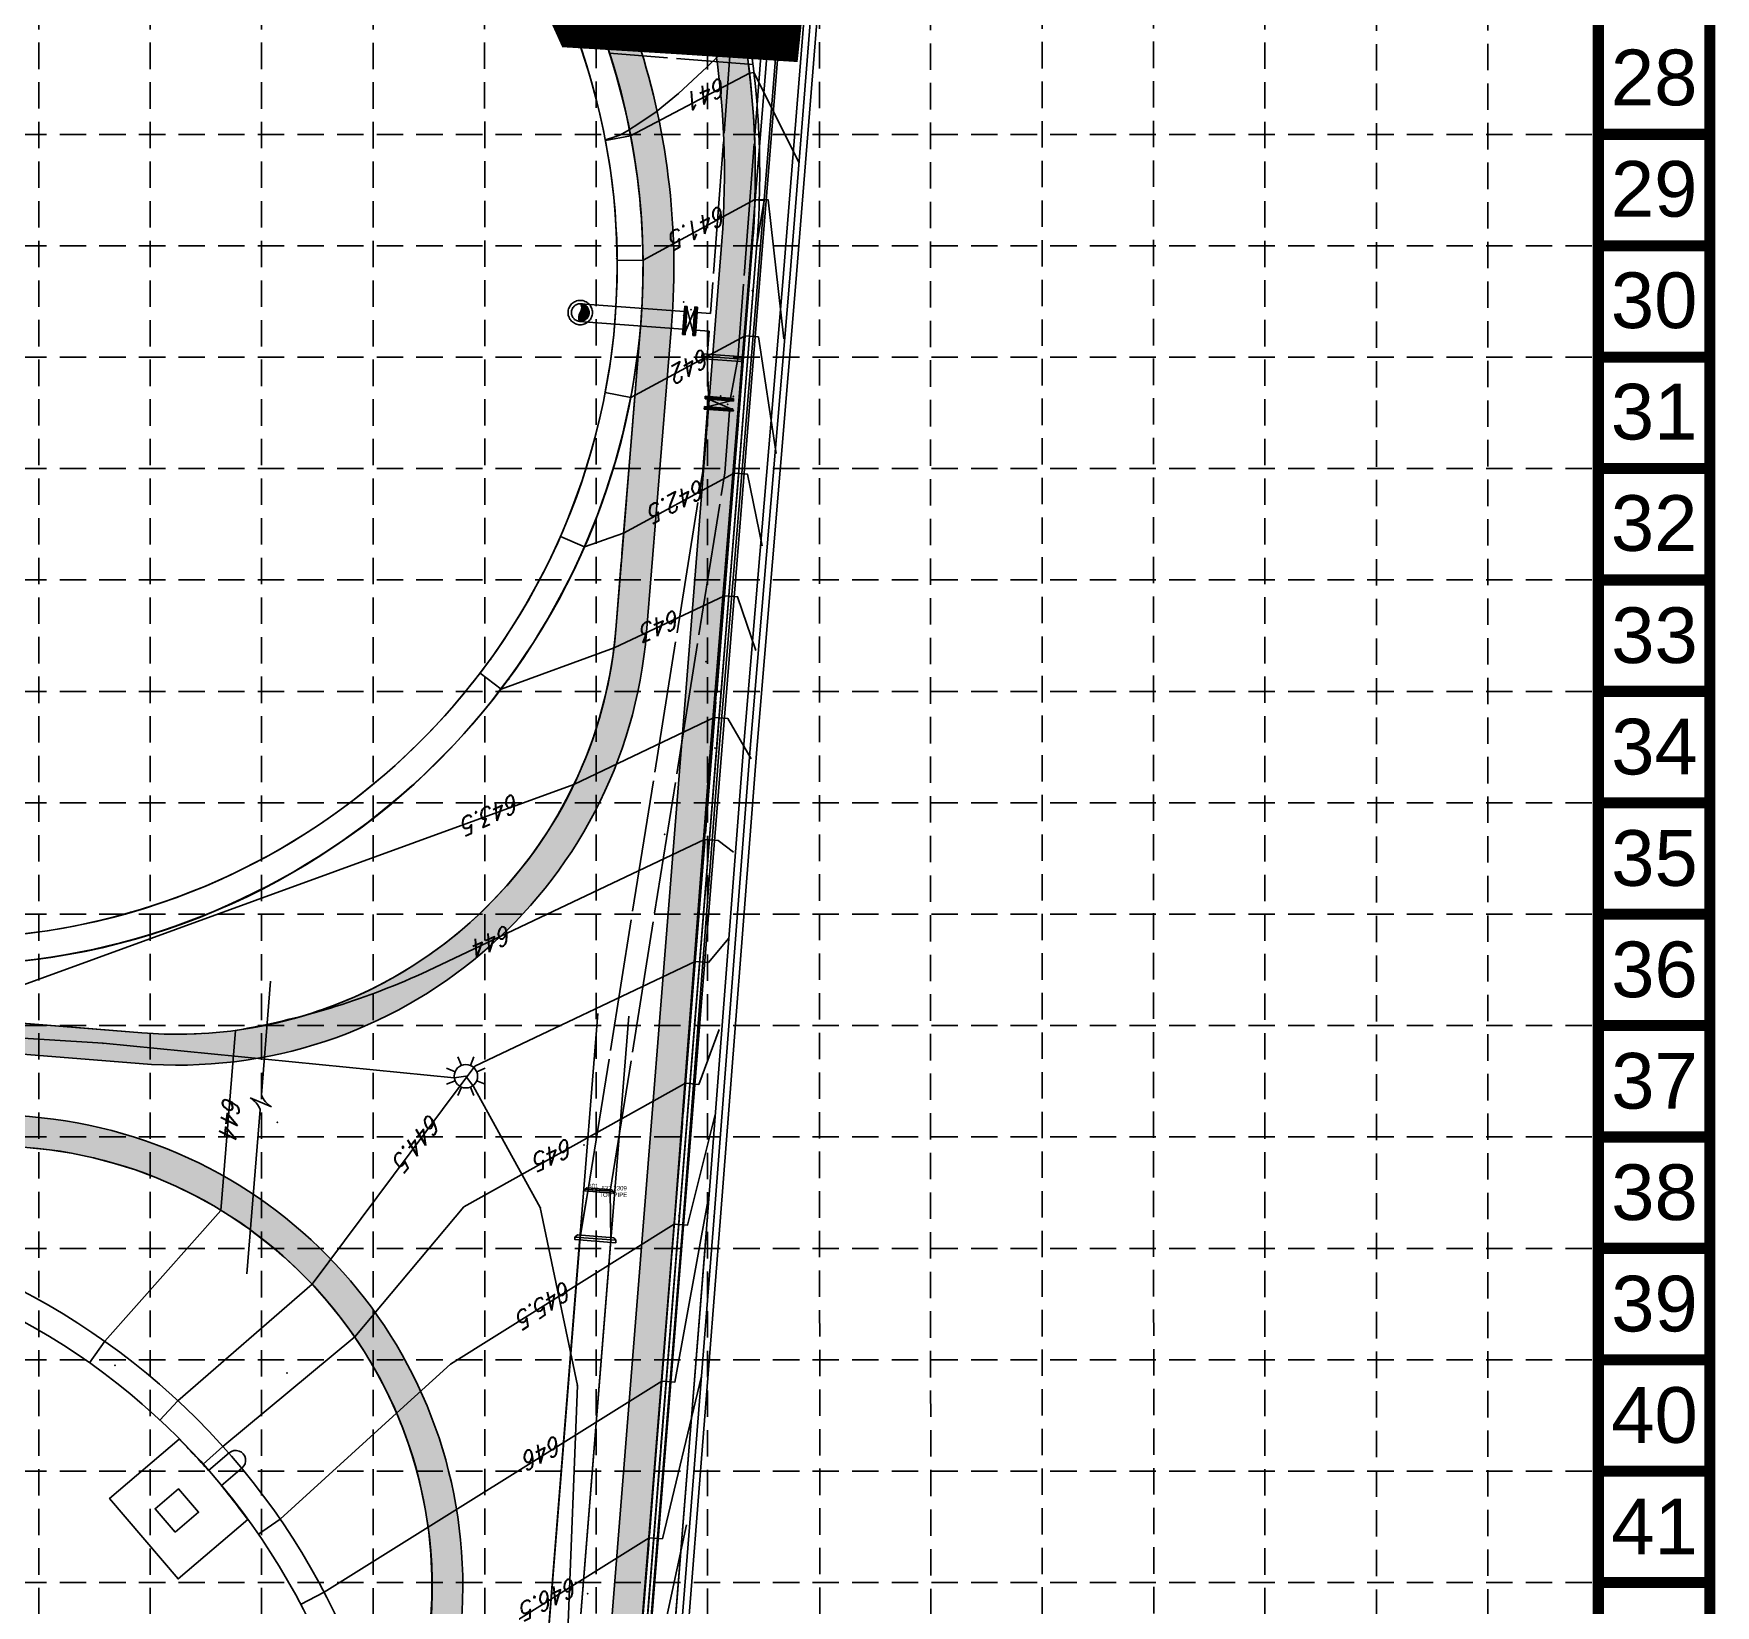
# Model space of a CAD drawing. Header units: feet. Extents: x 4829 to 5337, y 4560 to 5371.
# Drawn here: x 5145.7 to 5336.7, y 4836.4 to 5014.9 of the extents above; entities that cross this region are included whole.
import ezdxf
from ezdxf.enums import TextEntityAlignment as Align

# ---------------------------------------------------------------- set-up
doc = ezdxf.new("R2010")
doc.units = ezdxf.units.FT
doc.header["$LTSCALE"] = 20
doc.header["$MEASUREMENT"] = 0
doc.header["$PDSIZE"] = 0.5
for name, pattern in [('DASHED', [0.8, 0.75, -0.05]), ('HIDDEN', [0.375, 0.25, -0.125]), ('Prop.Base$0$DASHED', [0.8, 0.75, -0.05])]:
    doc.linetypes.add(name, pattern=pattern)
doc.layers.get('0').update_dxf_attribs({"linetype": 'CONTINUOUS'})
for name, color, linetype in [('BASE', 7, 'CONTINUOUS'), ('CONST-ENTRANCE', 3, 'CONTINUOUS'), ('DIMENSON', 33, 'CONTINUOUS'), ('DPIPE1', 2, 'CONTINUOUS'), ('EC', 43, 'CONTINUOUS'), ('EPVMT', 8, 'DASHED'), ('GRID', 254, 'HIDDEN'), ('PC', 80, 'CONTINUOUS'), ('Prop.Base$0$BLDG', 5, 'CONTINUOUS'), ('Prop.Base$0$DEgsr3', 3, 'CONTINUOUS'), ('Prop.Base$0$EELEC', 9, 'CONTINUOUS'), ('Prop.Base$0$EGAS', 9, 'Prop.Base$0$DASHED'), ('Prop.Base$0$EHATCHROAD', 52, 'CONTINUOUS'), ('Prop.Base$0$ELgsr3', 3, 'CONTINUOUS'), ('Prop.Base$0$EPVMT', 8, 'Prop.Base$0$DASHED'), ('Prop.Base$0$EWAT', 150, 'Prop.Base$0$DASHED'), ('Prop.Base$0$FENCE', 242, 'Prop.Base$0$DASHED'), ('Prop.Base$0$GSR-PPIPE', 2, 'CONTINUOUS'), ('Prop.Base$0$LIGHT', 1, 'CONTINUOUS'), ('Prop.Base$0$PIPE0', 242, 'CONTINUOUS'), ('Prop.Base$0$PLINE', 7, 'CONTINUOUS'), ('Prop.Base$0$PNgsr3', 3, 'CONTINUOUS'), ('Prop.Base$0$PPVMT-GSR', 2, 'CONTINUOUS'), ('Prop.Base$0$PTGSR', 6, 'CONTINUOUS'), ('Prop.Base$0$PTgsr2', 5, 'CONTINUOUS'), ('Prop.Base$0$PTgsr3', 3, 'CONTINUOUS'), ('Prop.Base$0$RAYS', 7, 'CONTINUOUS'), ('Prop.Base$0$STRUCT3', 132, 'CONTINUOUS'), ('Prop.Base$0$STRUCT30', 30, 'CONTINUOUS'), ('Prop.Base$0$SUCTION-PIPE', 2, 'CONTINUOUS'), ('Prop.Base$0$WALK', 7, 'CONTINUOUS'), ('Prop.Base$0$WALL', 52, 'CONTINUOUS')]:
    doc.layers.add(name, color=color, linetype=linetype)
doc.styles.add('Prop.Base$0$STANDARD', font='txt')
doc.styles.add('Prop.Base$0$UTIL', font='romans.shx', dxfattribs={"width": 0.8})
doc.styles.add('S100', font='romans.shx', dxfattribs={"width": 0.9, "oblique": 20, "height": 2})
doc.styles.get("Standard").update_dxf_attribs({"font": 'ARIAL.TTF'})
doc.linetypes.add('CONC', pattern='A,0.45,-0.05,0.9,[140,ltypeshp.shx,S=0.013,R=0,X=0,Y=0],0.45', length=1.85)
doc.linetypes.add('Prop.Base$0$FENCELINE2', pattern='A,0.25,[132,ltypeshp.shx,S=0.1,R=0,X=0,Y=0],-0.2,1', length=1.45)
doc.linetypes.add('Prop.Base$0$GAS_LINE', pattern='A,0.5,-0.05,["GAS",Prop.Base$0$UTIL,S=0.08,R=0,X=-0.1,Y=-0.04],-0.25', length=0.8)

# ---------------------------------------------------------------- blocks, each defined once
blk = doc.blocks.new('BREAK')
blk.add_line((0.02083333333334281, -0.06250000000004263), (0.06250000000002842, 0.06249999999995737))
for centre, start, end in [((-0.05729166666662877, 0.1197916666666003), 295.5599651718254, 334.4400348281819), ((0.140625, -0.1197916666666856), 115.5599651718253, 154.4400348281819)]:
    blk.add_arc(centre, 0.1327869664997933, start, end)
blk = doc.blocks.new('Prop.Base$0$FLG54')
for p, q in [((3.000000000000007, 33.1249999999998), (-2.999999999999993, 33.12499999999983)), ((-2.999999999999993, 33.12499999999983), (-3, -33.12500000000051)), ((7.105427357601002e-15, 33.1249999999998), (0, -33.12499999999983)), ((3.000000000000007, 33.1249999999998), (3, -33.12499999999915)), ((3, -33.12499999999915), (-3, -33.12500000000051))]:
    blk.add_line(p, q)

msp = doc.modelspace()

# ---------------------------------------------------------------- hatches: boundary and pattern name
h = msp.add_hatch(color=256)
edge = h.paths.add_edge_path()
edge.add_arc((5207.772626629232, 4983.227085968434), 0.9999999999978578, 265.6698987641309, 445.6698987641309)
edge.add_arc((5206.875553926511, 4983.796442461353), 1.062499999997724, 327.5974118282779, 383.74238569998386, ccw=False)
edge.add_arc((5208.669699331953, 4982.657729475515), 1.062499999997724, 147.597411828278, 203.7423856999839)
at = {"layer": 'Prop.Base$0$EHATCHROAD'}
h = msp.add_hatch(dxfattribs=at)
h.set_pattern_fill('AR-SAND', color=256, scale=2, style=0)
h.set_pattern_definition([(302.907317632884, (5050.590700578402, 6410.616901824792), (3.851361871784799, -0.1829856075277105), [0, -3.04, 0, -3.4, 0, -3.25]), (272.907317632884, (5050.590700578402, 6410.616901824792), (5.34275117709362, -3.980135909697648), [0, -1.639999999999999, 0, -2.739999999999999, 0, -1.049999999999999]), (232.907317632884, (5050.787676759369, 6413.069003042958), (-0.4874269909305741, -6.209191667883379), [0, -1, 0, -3.6, 0, -4.7]), (222.907317632884, (5050.787676759369, 6413.069003042958), (1.268304051917838, -6.133502349546203), [0, -0.5, 0, -2.36, 0, -2.7])])
h.paths.add_polyline_path([(5038.662538713377, 4896.960925281142), (5144.938411788189, 4888.423832500433, -0.4140617148722356), (5190.776355556387, 4834.606636613992), (5180.083680527137, 4700.626236884858, -0.2491118874562749), (5164.944024225589, 4676.897997505662), (5210.342415000008, 4692.537241999967), (5212.978561808051, 4693.311614334567), (5214.763637395042, 4693.959549248736, -0.4468904861110266), (5204.489131405489, 4704.750408241655), (5227.337951889357, 4991.048653853328, 0.06671225370299795), (5225.914975051382, 5017.57718326388), (5208.792998238179, 5018.952583911431, -0.1198958570200615), (5214.635745710028, 4981.895107210059), (5211.807175706533, 4947.198930154704, -0.4138660438384671), (5157.96892507031, 4901.422194485462), (5039.783541369293, 4910.915972864204, -1), (5040.664329170361, 4921.880653108031), (5050.132175387239, 4921.12010530684), (5050.932891570025, 4931.087996437595), (5021.529263091642, 4933.449976604371, -0.4142135623729742), (5012.362088143678, 4944.21858391792), (5014.319318008947, 4968.58358943945, -0.07019067641761054), (5025.309142378799, 5017.657615059674), (5031.826921539167, 5034.949429510544), (5013.112230874299, 5042.003531389482), (5006.594451713881, 5024.711716938468, 0.07019067641750677), (4994.383535747428, 4970.185021804995), (4992.826663973558, 4950.803961848879, 0.4142135623731264)])
h.paths.add_polyline_path([(5157.688674406334, 4897.933432589697), (5039.503290705316, 4907.427210968439, -1), (5040.944579834338, 4925.369415003795), (5046.923664155449, 4924.889117866581), (5047.163879010286, 4927.879485205807), (5021.249012427665, 4929.961214708606, -0.4142135623729739), (5008.873326247913, 4944.498834581897), (5010.830556113182, 4968.863840103427, -0.07019067641760253), (5022.034071512446, 5018.892082888483), (5027.317382844, 5032.908826473007), (5015.152833911837, 5037.493992694316), (5009.869522580233, 5023.477249109654, 0.07019067641750901), (4997.872297643194, 4969.904771141018), (4996.315425869322, 4950.523711184902, 0.4142135623731279), (5038.942789377353, 4900.449687176908), (5145.218662452166, 4891.912594396197, -0.4140617148722346), (5194.265262284137, 4834.328194797707), (5183.572587254889, 4700.347795068574, -0.1198418887805122), (5178.619827871041, 4685.311017179126), (5204.941847323033, 4694.378662326264, -0.2205270096676444), (5201.000224677739, 4705.028850057942), (5223.849045161605, 4991.327095669613, 0.05978933395168703), (5222.93408395169, 5014.305362591935), (5214.015914011053, 5015.02175514667, -0.1026583889919793), (5218.123907587789, 4981.607484689087), (5215.295602587092, 4946.914539755785, -0.4138660438384644)], flags=16)

# ---------------------------------------------------------------- linework, layer by layer
msp.add_lwpolyline([(5207.848129232528, 4984.224231573094, -0.2500000000000001), (5207.772626629232, 4983.227085968434, 0.2500000000000001), (5207.697124025936, 4982.229940363774, 0.2500000000000001)], format="xyb")
at = {"layer": 'BASE', "const_width": 1.265126027894619}
for points in [[(5336.053319704437, 4560.671387041843), (5336.053319704437, 5370.352044894357), (4830.00290854658, 5370.352044894357), (4830.00290854658, 4560.671387041843)], [(5323.402059425495, 4573.32264732075), (5323.402059425495, 5357.70078461545), (4842.654168825556, 5357.70078461545), (4842.654168825556, 4573.32264732075)]]:
    msp.add_lwpolyline(points, close=True, dxfattribs=at)
for points in [[(5336.053319704437, 5003.465496804958), (5323.402059425495, 5003.465496804958)], [(5336.053319704437, 4990.814236525983), (5323.402059425495, 4990.814236525983)], [(5336.053319704437, 4978.162976247076), (5323.402059425495, 4978.162976247076)], [(5336.053319704437, 4965.511715968099), (5323.402059425495, 4965.511715968099)], [(5336.053319704437, 4952.860455689159), (5323.402059425495, 4952.860455689159)], [(5336.053319704437, 4940.209195410217), (5323.402059425495, 4940.209195410217)], [(5336.053319704437, 4927.557935131242), (5323.402059425495, 4927.557935131242)], [(5336.053319704437, 4914.906674852335), (5323.402059425495, 4914.906674852335)], [(5336.053319704437, 4902.255414573359), (5323.402059425495, 4902.255414573359)], [(5336.053319704437, 4889.604154294452), (5323.402059425495, 4889.604154294452)], [(5336.053319704437, 4876.952894015477), (5323.402059425495, 4876.952894015477)], [(5336.053319704437, 4864.301633736535), (5323.402059425495, 4864.301633736535)], [(5336.053319704437, 4851.650373457594), (5323.402059425495, 4851.650373457594)], [(5336.053319704437, 4838.999113178618), (5323.402059425495, 4838.999113178618)]]:
    msp.add_lwpolyline(points, dxfattribs=at)
at = {"layer": 'CONST-ENTRANCE', "color": 1, "linetype": 'HIDDEN', "const_width": 6, "flags": 128}
msp.add_lwpolyline([(5025.703012550485, 5171.200891394617), (5025.703012550485, 5171.200891394617), (5035.493584285423, 5128.241327259306), (5003.458221439481, 5046.681206865149), (5080.709449168308, 5115.036281934635), (5080.298148233094, 5137.099577919511), (5108.980205404328, 5135.018782390165), (5112.912420335536, 5169.698690310594), (5181.841879136929, 5163.456303722557), (5186.00540168559, 5219.406556573009), (5199.189899466693, 5204.378592960424), (5205.520821219021, 5132.305736364714), (5204.17855100216, 5069.432251508781), (5187.795867280222, 5060.264693103625), (5207.706995367992, 5016.247829731202), (5219.310523317306, 5015.539777482523), (5229.78211432956, 5014.853729984019), (5246.804871282308, 5174.532897013909), (5211.768368655425, 5284.813950995534), (5202.628408402459, 5303.520398983132), (5203.063643937773, 5321.574300565822), (5141.593780887701, 5344.85527252334), (5140.305931787145, 5350.586153735043)], dxfattribs=at)
at = {"layer": 'DIMENSON'}
for p, q in [((5172.594404158184, 4907.301544806272), (5171.555439446663, 4894.367764578388)), ((5171.42198674953, 4892.70644938993), (5169.923072157681, 4874.046882133777))]:
    msp.add_line(p, q, dxfattribs=at)
at = {"layer": 'DPIPE1', "color": 7, "flags": 128}
for points in [[(5167.415368216286, 4758.575638557196), (5185.655368870983, 4757.116954096103), (5202.744719003698, 4771.67537697736), (5213.273452243872, 4903.331061476941)], [(5167.694378501451, 4762.064499870113), (5184.489245483095, 4760.721385253176), (5199.371427534938, 4773.399520935573), (5209.784590930955, 4903.610071762104)]]:
    msp.add_lwpolyline(points, dxfattribs=at)
at = {"layer": 'EC', "color": 43, "elevation": 641, "flags": 128}
msp.add_lwpolyline([(5244.6496732265, 5023.271675604378), (5238.572073538579, 5025.563286222655), (5236.459286963925, 5026.350812252031), (5235.272513658575, 5026.780059001646), (5235.011753622532, 5026.851026471499), (5234.429486009334, 5026.109485718034), (5233.525710818983, 5024.555436741254), (5232.300428051477, 5022.188879541158), (5231.362125435442, 5020.493464309981), (5230.710802970878, 5019.469191047727), (5230.346460657784, 5019.116059754392), (5228.799875819099, 5017.602148118688), (5226.071048454825, 5014.927456140614), (5222.159978564961, 5011.091983820168), (5218.931482023319, 5008.118200141875), (5216.3855588299, 5006.006105105734), (5214.522208984703, 5004.755698711743), (5213.155138125756, 5003.881259380684), (5212.28434625306, 5003.382787112558), (5211.909833366615, 5003.260281907363), (5211.475573527433, 5003.119984497299), (5210.981566735515, 5002.96189488237), (5210.610256822137, 5002.843960396321)], dxfattribs=at)
at = {"layer": 'EC', "color": 43, "flags": 128}
for points in [[(5235.011753622531, 5026.851026471497), (5224.828139550526, 5024.396925651036), (5224.828139550519, 5024.396925651034, 0.01439006614306634), (5225.914975051362, 5017.577183263912, -0.01804881893858031), (5227.000322049172, 5010.427252088104), (5213.493927060741, 5003.309306109736), (5210.625360179167, 5002.764644391143)], [(5232.592499411745, 5000.303079375444), (5227.496053793279, 5010.49302083707), (5227.000322049172, 5010.427252088105, -0.03594025329120965), (5227.61222594245, 4996.082919635163), (5214.900496493851, 4989.176753870398), (5211.963451687409, 4989.152284499205)], [(5230.886568734839, 4980.23871859492), (5229.111593002016, 4996.03934807701), (5227.61222594245, 4996.082919635162, -0.01267432373367376), (5227.337951889349, 4991.048653853412), (5226.502969697452, 4980.586234717756), (5213.506086992363, 4973.586494654367), (5210.601660436322, 4974.142950041377)], [(5227.181789630024, 4932.537708539949), (5224.537925370505, 4937.109085580726), (5222.972674675099, 4937.234045455846), (5221.866710881265, 4923.390372124976), (5189.761603720592, 4908.145967739845, -0.06457527558339918), (5168.615380309052, 4901.704892570739), (5166.973771053509, 4881.268959477153), (5153.765777094832, 4866.398240654034), (5152.034535295687, 4863.948179056259)]]:
    msp.add_lwpolyline(points, format="xyb", dxfattribs=at)
for points in [[(5225.259362173263, 4965.00369501268), (5226.502969697451, 4980.586234717755), (5227.998212638809, 4980.466867437641)], [(5227.998212638809, 4980.46686743764), (5230.037469485516, 4967.228706035854)], [(5228.418288315692, 4956.733938542542), (5226.754604823762, 4964.884324088068), (5225.259362173263, 4965.00369501268), (5224.147100190703, 4951.066929458743), (5211.628647450492, 4945.139883439722), (5198.781100498928, 4940.470763197436), (5196.389758438064, 4942.288698862001)], [(5225.259362173264, 4965.003695012681), (5212.702746574603, 4958.184299216256)], [(5208.247921423085, 4956.603659630578), (5212.702746574603, 4958.184299216256)], [(5208.247921423085, 4956.603659630578), (5205.519069982683, 4957.802068592719)], [(5207.059542787643, 4929.647786248468), (5222.972674675099, 4937.234045455846), (5224.147100190703, 4951.066929458743), (5225.642342843437, 4950.947558562143), (5227.724210986529, 4944.858563006641)], [(5207.059542787644, 4929.647786248466), (5134.640074701327, 4903.296190476331)], [(5225.180407440544, 4921.958651597321), (5223.43308570944, 4923.26532253534), (5221.937843052274, 4923.38469337642), (5220.832432014137, 4909.5337709132), (5195.816373801319, 4897.652743769559), (5177.319860228709, 4872.879123366689), (5162.08127922004, 4859.650203815779), (5160.040142931756, 4857.451621851728)], [(5224.658313685221, 4912.183338469997), (5222.327674673516, 4909.414400099841), (5220.832432014138, 4909.533770913199), (5219.727979146638, 4895.694854433938), (5194.538051626816, 4881.651610012634), (5182.154994797329, 4866.884519711179), (5167.194368112118, 4854.452755000394)], [(5223.538600052032, 4901.798712732213), (5221.223222132715, 4895.575487714155), (5219.727979146685, 4895.694854434525), (5218.44572177839, 4879.68789141566), (5193.029627710135, 4863.800331643207), (5186.906370224227, 4858.246970007034), (5173.701157958374, 4846.180396238909), (5171.226982710898, 4844.483794681448)], [(5223.07745858698, 4892.13660069507), (5219.945605709587, 4879.566812747136), (5218.450362715133, 4879.686179361949), (5217.02953062398, 4861.88299624826), (5178.679329508492, 4837.894435069678)], [(5222.276418728652, 4882.295196930595), (5218.524773290945, 4861.763625529966), (5217.02953062398, 4861.88299624826), (5215.609666077385, 4844.091936574819), (5184.213615066212, 4824.449990245796), (5181.347671230866, 4823.563217483111)], [(5221.529759125479, 4862.418330270399), (5217.104911817851, 4843.972604367839), (5215.609666077385, 4844.09193657482), (5214.187888329083, 4826.276904272786), (5189.305849258383, 4816.181030199328), (5183.457686862163, 4815.073656086473)], [(5167.194368112118, 4854.452755000393), (5164.962681927236, 4852.447866781015)], [(5214.1878883291, 4826.276904272785), (5215.685889676017, 4826.157352147039), (5219.84003640434, 4845.560489550243)], [(5178.679329508491, 4837.894435069678), (5176.019632339891, 4836.506627096165)]]:
    msp.add_lwpolyline(points, dxfattribs=at)
at = {"layer": 'EPVMT', "flags": 128}
msp.add_lwpolyline([(5172.194046066787, 4902.317599240895, 0.3323802275929658), (5211.807175706515, 4947.198930154707), (5214.635745711122, 4981.895107223731, 0.119895964911034), (5208.792985241215, 5018.952615082912), (5226.442136773095, 5017.479316310214)], format="xyb", dxfattribs=at)
msp.add_lwpolyline([(5226.442136773094, 5017.479316310214), (5208.792985241215, 5018.952615082912, -0.02103927247784522), (5211.100325226212, 5012.689257002455), (5227.389901698351, 5011.38072269756, 0.01535635417705656)], format="xyb", close=True, dxfattribs=at)
at = {"layer": 'EPVMT', "linetype": 'CONC', "flags": 128}
msp.add_lwpolyline([(5226.431578100256, 5017.535684774824, -0.06637063476284666), (5227.836367136172, 4991.008876451069), (5214.459173822194, 4823.05054199552)], format="xyb", dxfattribs=at)
at = {"layer": 'EPVMT'}
msp.add_arc((5140.906699631899, 4838.529368677685), 50.05708963844594, 355.3912562636193, 54.00861354768998, dxfattribs=at)
at = {"layer": 'GRID', "color": 8, "linetype": 'HIDDEN', "ltscale": 0.6}
for p, q in [((5146.284415520249, 4623.883738779605), (5146.284415520249, 5357.70078461545)), ((5158.93567579919, 4623.881749736927), (5158.93567579919, 5357.70078461545)), ((5171.586936078132, 4623.87976069425), (5171.586936078132, 5357.70078461545)), ((5184.238196357073, 4623.877771651573), (5184.238196357073, 5357.70078461545)), ((5196.94930371593, 4623.906542960332), (5196.889456636049, 5357.70078461545)), ((5209.587159587943, 4623.968162636109), (5209.540716914989, 5357.70078461545)), ((5222.228705046367, 4623.816321333387), (5222.191977193931, 5357.70078461545)), ((5234.995651989907, 4623.933305804126), (5234.899113572943, 5357.984439086431)), ((5247.578341877151, 4623.801646789117), (5247.550373851884, 5357.984439086431)), ((5260.240957985679, 4623.956505377377), (5260.201634130825, 5357.984439086431)), ((5272.915865306768, 4623.99904431413), (5272.852894409767, 5357.984439086431)), ((5285.542185664642, 4623.889013968157), (5285.504154688708, 5357.984439086431)), ((5298.221115968504, 4623.72330273064), (5298.155414967649, 5357.984439086431)), ((5310.880887094739, 4623.757795572624), (5310.80667524659, 5357.984439086431)), ((4842.654168825556, 5003.465496804958), (5323.402059425495, 5003.465496804958)), ((4842.654168825556, 4990.814236525983), (5323.402059425495, 4990.814236525983)), ((4842.654168825556, 4978.162976247076), (5323.402059425495, 4978.162976247076)), ((4842.654168825556, 4965.511715968099), (5323.402059425495, 4965.511715968099)), ((4842.654168825556, 4952.860455689159), (5323.402059425495, 4952.860455689159)), ((4842.654168825556, 4940.209195410217), (5323.402059425495, 4940.209195410217)), ((4842.654168825556, 4927.557935131242), (5323.402059425495, 4927.557935131242)), ((4842.654168825556, 4914.906674852335), (5323.402059425495, 4914.906674852335)), ((4842.654168825556, 4902.255414573359), (5323.402059425495, 4902.255414573359)), ((4842.654168825556, 4889.604154294452), (5323.402059425495, 4889.604154294452)), ((4842.654168825556, 4876.952894015477), (5323.402059425495, 4876.952894015477)), ((4842.654168825556, 4864.301633736535), (5323.402059425495, 4864.301633736535)), ((4842.654168825556, 4851.650373457594), (5323.402059425495, 4851.650373457594)), ((4842.654168825556, 4838.999113178618), (5323.402059425495, 4838.999113178618))]:
    msp.add_line(p, q, dxfattribs=at)
at = {"layer": 'PC', "color": 3, "flags": 128}
msp.add_lwpolyline([(5227.000322049172, 5010.427252088105), (5227.496053793279, 5010.49302083707)], dxfattribs=at)
at = {"layer": 'Prop.Base$0$BLDG', "color": 7, "linetype": 'Continuous'}
msp.add_circle((5135.581713887235, 4988.51592611257), 76.38438859721349, dxfattribs=at)
at = {"layer": 'Prop.Base$0$BLDG', "color": 7}
msp.add_circle((5107.310788817748, 4800.654921113741), 77.49999999999982, dxfattribs=at)
at = {"layer": 'Prop.Base$0$EELEC', "color": 7, "flags": 128}
msp.add_lwpolyline([(5200.571083114499, 5186.904200737554), (5134.082322602622, 5180.475792964181), (5108.292398687866, 5182.547485879022), (5103.026845862642, 5116.998095929018), (5043.318684000003, 4998.197452999994), (5045.253607999995, 4966.700800999994), (5047.906159999999, 4942.569779999993), (5049.240236, 4922.861803000001), (5044.546889, 4908.394444), (5047.352792000001, 4908.457693999993), (5104.212625, 4903.3032), (5153.576262999994, 4900.236325999997), (5193.464627999999, 4896.306779), (5194.785386, 4896.496693999996), (5195.640892999998, 4895.335811999994), (5203.222770000002, 4881.589526999994), (5207.447420999996, 4861.377821999989), (5205.282670000001, 4805.484901), (5198.784768999997, 4775.52926299999), (5183.363031999994, 4753.769853999998), (5182.714061999996, 4752.338153999994)], dxfattribs=at)
at = {"layer": 'Prop.Base$0$EGAS', "linetype": 'Prop.Base$0$GAS_LINE', "flags": 128}
msp.add_lwpolyline([(5112.931053555438, 5133.625303325715), (5107.729796841868, 5134.043354568094), (5103.634918542171, 5080.64692936618), (5234.876299983669, 5070.160169619912), (5207.560475916714, 4731.716695268104)], dxfattribs=at)
at = {"layer": 'Prop.Base$0$EPVMT', "flags": 128}
msp.add_lwpolyline([(5217.861260987765, 4694.551989474963, -0.5455752280853934), (5204.489131405472, 4704.750408241666), (5227.337951889339, 4991.048653853331, 0.06671225370299795), (5225.914975051363, 5017.577183263883), (5208.792998238162, 5018.952583911435, -0.1194249060220066), (5214.647720017429, 4982.041988033178), (5211.807175706515, 4947.198930154707, -0.4138660438385435), (5157.96892507028, 4901.422194485467), (5039.783541369275, 4910.915972864208, -1.000000000000007), (5040.664329170345, 4921.880653108034), (5050.132175387221, 4921.120105306843), (5050.932891570008, 4931.087996437599), (5021.529263091624, 4933.449976604375, -0.4142135623730949), (5012.36208814366, 4944.218583917926), (5014.319318008928, 4968.583589439454, -0.07019067641741192), (5025.309142378731, 5017.657615059545), (5031.826921539149, 5034.949429510548), (5013.112230874281, 5042.003531389485), (5006.594451713863, 5024.711716938472, 0.07019067641741203), (4994.383535747417, 4970.185021805074), (4992.826663973539, 4950.803961848883, 0.4142135623730948), (5038.662538713354, 4896.960925281147), (5144.938411788171, 4888.423832500436, -0.4140617148723981), (5190.776355556367, 4834.606636613968), (5180.08368052712, 4700.626236884862, -0.2984260551528219), (5159.931514953227, 4674.642405484701), (5075.985640612736, 4645.778595055451), (5075.985640612736, 4645.77859505545)], format="xyb", dxfattribs=at)
at = {"layer": 'Prop.Base$0$EPVMT', "linetype": 'Continuous', "flags": 128}
for points in [[(5214.527231563183, 4831.519955873498), (5218.497205435228, 4880.728203000641), (5222.567233281683, 4933.806218945602), (5226.819768312877, 4985.742298151245), (5230.433056266977, 5030.58452935043)], [(5231.429779733015, 5030.503642649565), (5227.816485687103, 4985.661335848736), (5223.56410871831, 4933.727187054369), (5219.494126564751, 4880.649766999351), (5215.524024436795, 4831.439930126488)]]:
    msp.add_lwpolyline(points, dxfattribs=at)
at = {"layer": 'Prop.Base$0$EPVMT', "color": 30, "flags": 128}
msp.add_lwpolyline([(5227.649570623175, 4996.040449729734), (5228.646339956463, 4995.960132258268), (5227.83636713616, 4991.008876451005), (5204.987546652294, 4704.710630839337, 0.5458548079888833), (5217.698765892903, 4695.024922751803), (5218.186304350311, 4693.606364944535), (5160.254561817291, 4673.696036126874), (5076.319871347283, 4644.842402299735), (5075.815532459754, 4646.255074337589), (5160.284708246043, 4675.292539303947, 0.2963922536304328), (5180.08368052712, 4700.626236884861)], format="xyb", dxfattribs=at)
at = {"layer": 'Prop.Base$0$EWAT', "color": 7}
for p, q in [((5207.838804407788, 4984.224937637026), (5219.588429526794, 4983.335270893318)), ((5221.046128411081, 4983.224895778661), (5222.547077440079, 4983.111245817784)), ((5207.69267237016, 4982.230277437509), (5219.437334166951, 4981.340986510285)), ((5220.89503305124, 4981.230611395627), (5222.396072233685, 4981.116954608447)), ((5222.225307849522, 4972.239420236315), (5221.692886629983, 4965.20785501347)), ((5224.717298268851, 4972.03912639422), (5224.186698597289, 4965.031617938629)), ((5208.683607569517, 4883.634265190362), (5221.692886629986, 4965.20785501347)), ((5211.185658618257, 4883.434171832117), (5224.186698597288, 4965.031617938629))]:
    msp.add_line(p, q, dxfattribs=at)
at = {"layer": 'Prop.Base$0$EWAT', "color": 7, "flags": 128}
for points in [[(5225.231590089051, 5018.564990127932), (5222.547077440079, 4983.111245817784)], [(5228.724958776901, 5018.345093505649), (5225.667291567114, 4977.963182292377)], [(5222.178493033757, 4978.243435899436), (5222.396072233685, 4981.116954608447)], [(5222.335684146159, 4973.697134730784), (5222.178493033758, 4978.243435899436)], [(5225.667291567115, 4977.963182292377), (5224.827674565494, 4973.496840888688)]]:
    msp.add_lwpolyline(points, dxfattribs=at)
at = {"layer": 'Prop.Base$0$EWAT', "color": 7}
for radius in [1.383440235593129, 0.9999999999979114]:
    msp.add_circle((5207.77262662923, 4983.227085968434), radius, dxfattribs=at)
at = {"layer": 'Prop.Base$0$FENCE', "linetype": 'Prop.Base$0$FENCELINE2', "ltscale": 0.33, "flags": 128}
msp.add_lwpolyline([(5077.413551119175, 4678.206451536396), (5070.035008999987, 4675.426597999996), (5061.627244999991, 4698.492670999995), (5075.853847999985, 4703.72653899999), (5071.210143999995, 4715.20357399999), (5034.494942999992, 4701.868919999988), (4993.247950999987, 4822.738176999992), (4977.535915999994, 4869.399510999993), (4968.591492999996, 4952.179056000002), (5006.678062999998, 5045.359176999997), (5056.852229999995, 5171.59544999998), (5075.095460999995, 5217.06887499998), (5124.788667999996, 5340.476829000002), (5164.081904999992, 5337.383563999988), (5191.412541999988, 5334.866511999991), (5208.576449999996, 5285.542715), (5224.811887999983, 5237.219656999999), (5246.52087599999, 5173.045664999991), (5242.875044, 5128.684463999989), (5239.385960999997, 5084.719478999991), (5235.06910299999, 5030.885510999994), (5231.519677999991, 4986.661083999987), (5227.072234999991, 4933.703523999988), (5222.968834999995, 4880.550738), (5219.077200999996, 4831.485991999989), (5214.166284999988, 4770.529983999997), (5210.735599568243, 4728.617819420085)], dxfattribs=at)
at = {"layer": 'Prop.Base$0$GSR-PPIPE', "color": 7}
for p, q in [((5208.685404365143, 4883.634121497517), (5207.751801609705, 4878.191223793708)), ((5211.183949634854, 4883.434308502473), (5211.240662922627, 4877.912213508539))]:
    msp.add_line(p, q, dxfattribs=at)
at = {"layer": 'Prop.Base$0$GSR-PPIPE', "color": 7, "flags": 128}
for points in [[(5167.415368216284, 4758.575638557192), (5185.655368870974, 4757.116954096096), (5202.7447190037, 4771.675376977352), (5211.240662922627, 4877.912213508539)], [(5167.694378501447, 4762.064499870105), (5184.489245483091, 4760.721385253166), (5199.371427534935, 4773.399520935565), (5207.751801609705, 4878.191223793708)]]:
    msp.add_lwpolyline(points, dxfattribs=at)
at = {"layer": 'Prop.Base$0$LIGHT'}
msp.add_circle((5194.785386, 4896.496693999996), 1.329999999972591, dxfattribs=at)
at = {"layer": 'Prop.Base$0$PIPE0'}
for p, q in [((5226.248338859335, 4977.928060710408), (5221.597445741513, 4978.278557481393)), ((5208.325133323476, 4883.662932997029), (5211.544220676522, 4883.405497002954)), ((5207.171613271881, 4878.237622460507), (5211.820851260462, 4877.865814841733))]:
    msp.add_line(p, q, dxfattribs=at)
for points in [[(5225.954345507021, 4977.675273392001), (5226.248338859335, 4977.928060710408), (5226.268941876289, 4978.201451045772), (5221.618048758475, 4978.551947816749), (5221.597445741513, 4978.278557481393), (5221.850233059917, 4977.984564129077)], [(5208.529491467099, 4883.837025765408), (5208.325133323476, 4883.662932997029), (5208.310000635844, 4883.473707541045), (5211.529087988884, 4883.216271546957), (5211.544220676522, 4883.405497002954), (5211.370127908157, 4883.60985514657)], [(5207.466762033131, 4878.489059785263), (5207.171613271881, 4878.237622460507), (5207.149757553626, 4877.964329417505), (5211.798995542206, 4877.592521798731), (5211.820851260462, 4877.865814841733), (5211.569413935702, 4878.160963602992)]]:
    msp.add_lwpolyline(points, close=True, dxfattribs=at)
at = {"layer": 'Prop.Base$0$PLINE'}
msp.add_line((5222.095879650304, 4879.030244749261), (5214.102561420565, 4779.07845007913), dxfattribs=at)
at = {"layer": 'Prop.Base$0$PLINE', "flags": 128}
msp.add_lwpolyline([(5201.000224677739, 4705.02885005795), (5223.849045161605, 4991.327095669612, 0.05978933395168703), (5222.934083951689, 5014.305362591935), (5214.015914011052, 5015.02175514667, -0.1021892371384554), (5218.136409480445, 4981.760837129285), (5215.295602587091, 4946.914539755785, -0.413866043838543), (5157.688674406319, 4897.933432589699), (5039.503290705315, 4907.42721096844, -1), (5040.944579834339, 4925.369415003795), (5046.923664155449, 4924.889117866581), (5047.163879010285, 4927.879485205807), (5021.249012427664, 4929.961214708606, -0.4142135623730577), (5008.873326247913, 4944.4988345819), (5010.830556113181, 4968.863840103427, -0.07019067641741236), (5022.034071512396, 5018.892082888353), (5027.317382844, 5032.908826473007), (5015.152833911836, 5037.493992694316), (5009.869522580232, 5023.477249109654, 0.0701906764174125), (4997.872297643199, 4969.904771141093), (4996.315425869321, 4950.523711184902, 0.4142135623730975), (5038.942789377348, 4900.449687176908), (5145.218662452166, 4891.912594396197, -0.4140617148723965), (5194.265262284134, 4834.328194797677)], format="xyb", dxfattribs=at)
at = {"layer": 'Prop.Base$0$PLINE', "color": 30, "flags": 128}
for points in [[(5006.594451713864, 5024.711716938472, 0.07019067641741203), (4994.383535747418, 4970.185021805072), (4992.82666397354, 4950.803961848883, 0.4142135623730948), (5038.662538713354, 4896.960925281147), (5144.938411788172, 4888.423832500436, -0.4140617148723981), (5190.776355556368, 4834.606636613968)], [(5208.792998238163, 5018.952583911435, -0.1194249060220066), (5214.647720017429, 4982.04198803318), (5211.807175706516, 4947.198930154707, -0.4138660438385435), (5157.96892507028, 4901.422194485468), (5039.783541369276, 4910.91597286421, -1.000000000000007), (5040.664329170346, 4921.880653108034), (5050.132175387222, 4921.120105306843), (5050.932891570009, 4931.087996437599), (5021.529263091625, 4933.449976604375, -0.4142135623730949), (5012.362088143661, 4944.218583917926), (5014.319318008931, 4968.583589439452, -0.07019067641741192), (5025.309142378732, 5017.657615059545)], [(5204.987546652295, 4704.710630839337), (5227.83636713616, 4991.008876451005), (5228.646339956463, 4995.960132258268), (5227.611067685503, 4996.043552211417, 0.05415920621334692), (5225.914975051364, 5017.577183263883)]]:
    msp.add_lwpolyline(points, format="xyb", dxfattribs=at)
at = {"layer": 'Prop.Base$0$PLINE', "flags": 128}
msp.add_lwpolyline([(5208.802557152215, 5018.951816048193), (5206.113631683598, 5017.838671436573, -0.7725203969375923), (5088.374522392083, 4928.465481547099), (5086.471860516841, 4926.06913480983, 0.7727439554074189)], format="xyb", close=True, dxfattribs=at)
at = {"layer": 'Prop.Base$0$PLINE'}
msp.add_lwpolyline([(5207.697124025936, 4982.229940363774, 0.9999999999999999), (5207.848129232528, 4984.224231573094, -0.2500000000000001), (5207.772626629232, 4983.227085968434, 0.2500000000000001)], format="xyb", close=True, dxfattribs=at)
at = {"layer": 'Prop.Base$0$PLINE', "color": 7, "flags": 128}
msp.add_lwpolyline([(5167.679623289771, 4762.065625777624, 0.9957802272020493), (5167.415365235274, 4758.575630121345), (5185.647989774643, 4757.117512831934), (5202.737339907358, 4771.675935713196), (5211.233283826285, 4877.912772244376), (5211.176570538514, 4883.434867238306), (5208.678025268798, 4883.634680233346), (5207.744422513369, 4878.191782529541), (5199.364048438592, 4773.400079671404), (5184.48186638675, 4760.721943989007), (5167.686999405109, 4762.065058605944)], format="xyb", dxfattribs=at)
at = {"layer": 'Prop.Base$0$PLINE'}
for centre, radius in [((5135.554995476732, 4988.416012213865), 79.34914781851286), ((5135.581713887235, 4988.515926112569), 76.3843885972124)]:
    msp.add_circle(centre, radius, dxfattribs=at)
at = {"layer": 'Prop.Base$0$PLINE', "color": 7}
msp.add_circle((5107.310788817748, 4800.654921113741), 77.49999999999785, dxfattribs=at)
at = {"layer": 'Prop.Base$0$PPVMT-GSR', "flags": 128}
msp.add_lwpolyline([(5208.802557152215, 5018.951816048193), (5206.113631683598, 5017.838671436573, -0.7725203969375923), (5088.374522392083, 4928.465481547099), (5086.471860516841, 4926.06913480983, 0.772713376172502)], format="xyb", close=True, dxfattribs=at)
at = {"layer": 'Prop.Base$0$PTGSR'}
for p in [(5211.927774, 4989.360497, 641.2478), (5214.899340999999, 4989.408717, 641.2614), (5227.318127, 4985.701817, 641.7046), (5231.519678000001, 4986.661084, 641.7766), (5219.523362, 4984.411, 641.3803), (5220.338565999999, 4983.561815, 639.6177), (5219.530705, 4982.917356, 641.4296), (5220.901411, 4982.890211, 641.38), (5223.738557, 4973.740434, 641.9595), (5225.174900999999, 4973.724195000001, 641.9324), (5224.513718, 4972.793379, 639.9939), (5225.154017, 4972.075086, 642.0764), (5197.589789, 4943.831872, 642.0889), (5222.053052, 4943.561307, 642.8383), (5199.630902, 4941.582164, 642.059), (5223.065671, 4933.766703, 643.7432), (5227.072235000001, 4933.703524, 643.9697), (5217.349425, 4923.966541, 642.9254), (5156.693958, 4915.107153, 642.8833), (5157.511486, 4912.165112, 642.8414), (5173.386336, 4891.253875, 643.8381), (5208.208869, 4888.670637, 644.6602), (5218.995666, 4880.688985, 646.4736), (5222.968835000001, 4880.550738, 646.618), (5154.953065, 4863.669967, 646.1474), (5174.46458, 4862.799289, 645.5388), (5208.601200999999, 4837.750117000001, 647.1575)]:
    msp.add_point(p, dxfattribs=at)
at = {"layer": 'Prop.Base$0$PTgsr2', "color": 5}
for p in [(5153.576263, 4900.236326), (5193.464628, 4896.306779), (5194.785386, 4896.496693999999), (5195.640893, 4895.335811999999), (5203.22277, 4881.589527), (5207.447421, 4861.377821999999)]:
    msp.add_point(p, dxfattribs=at)
at = {"layer": 'Prop.Base$0$PTgsr3'}
msp.add_point((5209.934677, 4883.534215), dxfattribs=at)
at = {"layer": 'Prop.Base$0$RAYS'}
for p, q in [((5193.556626221334, 4897.005662964385), (5192.591172109531, 4897.405567150524)), ((5194.276417034846, 4897.725453778127), (5193.876512848007, 4898.690907889239)), ((5195.294354964219, 4897.725453778131), (5195.694259151056, 4898.690907889298)), ((5196.979599889073, 4897.405567152104), (5196.014145777729, 4897.005662964385)), ((5193.556626221796, 4895.987725034613), (5192.591172109993, 4895.587820847885)), ((5193.876512848007, 4894.302480110219), (5194.276417034849, 4895.267934221336)), ((5195.694259151979, 4894.302480110223), (5195.294354965143, 4895.267934222255)), ((5196.979599889535, 4895.587820848118), (5196.01414577773, 4895.987725034608))]:
    msp.add_line(p, q, dxfattribs=at)
at = {"layer": 'Prop.Base$0$STRUCT3', "flags": 128}
msp.add_lwpolyline([(5165.550125142508, 4851.710742117455, 0.01513845788673058), (5162.225765372735, 4855.282970370469), (5154.321443620128, 4848.554124360367), (5162.100049473026, 4839.416658090487), (5170.004371224481, 4846.145504099051, 0.01513845788699096), (5167.008613738692, 4849.997467190385), (5169.378276966278, 4852.014730587807, 0.9999999999999999), (5167.919788368861, 4853.728005513419)], format="xyb", close=True, dxfattribs=at)
at = {"layer": 'Prop.Base$0$STRUCT30', "flags": 128}
msp.add_lwpolyline([(5161.756402388008, 4844.705531716702), (5164.421496716725, 4846.974291757138), (5162.152736676296, 4849.639386085843), (5159.487642347573, 4847.370626045418)], close=True, dxfattribs=at)
at = {"layer": 'Prop.Base$0$SUCTION-PIPE', "color": 242}
for p, q in [((5219.705025807973, 4981.004143615382), (5220.778436769531, 4983.561738666532)), ((5219.903819640735, 4983.627992796281), (5220.57964293783, 4980.937889499713)), ((5222.250166775382, 4973.410690994444), (5224.802815644317, 4972.325570130184)), ((5224.873077351819, 4973.199874438844), (5222.179905081972, 4972.536386684654))]:
    msp.add_line(p, q, dxfattribs=at)
at = {"layer": 'Prop.Base$0$WALK', "linetype": 'Continuous'}
msp.add_circle((5135.55499547673, 4988.416012213863), 79.3491478185135, dxfattribs=at)
at = {"layer": 'Prop.Base$0$WALK'}
msp.add_circle((5107.310788817789, 4800.654921113724), 80.50000000004002, dxfattribs=at)
at = {"layer": 'Prop.Base$0$WALL', "ltscale": 0.33, "flags": 128}
for points in [[(4992.537651063865, 4822.49739427583), (4976.799039199645, 4869.237655794655), (4967.825446874651, 4952.287159343223), (5005.982441151787, 5045.639575791857), (5056.155708912873, 5171.873586341351), (5074.399567229209, 5217.348575001992), (5124.298620577015, 5341.267727174848), (5164.145728323119, 5338.130860040618), (5191.962176643619, 5335.569066589637), (5209.286112709839, 5285.785398105096), (5225.522587277223, 5237.459254872309), (5247.281071121553, 5173.138948087017), (5243.622610059069, 5128.624081098345), (5240.133585909579, 5084.659837657529), (5235.81670113676, 5030.82553578336), (5232.267163108226, 4986.599700492822), (5227.819815525437, 4933.643276665261), (5223.716549284602, 4880.492223294891), (5219.824816132739, 4831.426227213167)], [(5218.329585867236, 4831.545756786816), (5222.221120715386, 4880.609252705086), (5226.324654474558, 4933.763771334724), (5230.772192891754, 4986.72246750716), (5234.321504863232, 5030.94548621662), (5238.638336090404, 5084.779120342458), (5242.127477940913, 5128.74484690164), (5245.760680878437, 5172.952381912974), (5224.101188722763, 5236.980059127672), (5207.866787290153, 5285.30003189488), (5190.862907356362, 5334.163957410354), (5164.018081676865, 5336.636267959359), (5125.278715422979, 5339.685930825156), (5075.791354770783, 5216.789174997994), (5057.548751087119, 5171.317313658628), (5007.373684848191, 5045.07877820813), (4969.357539125341, 4952.070952656752), (4978.272792800348, 4869.561366205313), (4993.958250936118, 4822.978959724171)]]:
    msp.add_lwpolyline(points, dxfattribs=at)

# ---------------------------------------------------------------- block references
at = {"layer": 'DIMENSON', "xscale": 20, "yscale": 20, "zscale": 20, "rotation": 265.4073176328781}
msp.add_blockref('BREAK', (5171.555439446664, 4894.367764578389), dxfattribs=at)
at = {"layer": 'Prop.Base$0$PIPE0', "zscale": 0.04872905474636842}
for p, xscale, yscale, rotation in [((5219.658663243896, 4982.327243090499), 0.04872905474658572, 0.04872905474691044, 355.6673086699307), ((5220.824818357271, 4982.238890281853), 0.04872905474658572, 0.04872905474691044, 355.6673086699307), ((5223.57346483049, 4973.45098945315), 0.04872905474630711, 0.04872905474691045, 265.4047275340253), ((5223.47976858984, 4972.285251497288), 0.04872905474630711, 0.04872905474691045, 265.4047275340253)]:
    msp.add_blockref('Prop.Base$0$FLG54', p, dxfattribs=dict(at, xscale=xscale, yscale=yscale, rotation=rotation))

# ---------------------------------------------------------------- texts
at = {"layer": 'BASE'}
for s, p in [('28', (5329.732006480571, 5009.926989691536)), ('29', (5329.732006480588, 4997.275732588664)), ('30', (5329.732006480588, 4984.624479477196)), ('31', (5329.732015310226, 4971.973214391551)), ('32', (5329.732024139812, 4959.32195329731)), ('33', (5329.770953903607, 4946.585444232087)), ('34', (5329.770953903607, 4933.934191120619)), ('35', (5329.770962733244, 4921.282926034974)), ('36', (5329.770971562831, 4908.631664940732)), ('37', (5329.770971562848, 4895.98040783786)), ('38', (5329.770971562848, 4883.329154726393)), ('39', (5329.770980392485, 4870.677889640748)), ('40', (5329.770989222072, 4858.026628546506)), ('41', (5329.770945074003, 4845.375351486717))]:
    msp.add_text(s, height=6.325630139473093, dxfattribs=at).set_placement(p, align=Align.MIDDLE_CENTER)
at = {"layer": 'EC', "color": 43, "style": 'S100', "oblique": 20, "width": 0.9}
for s, rotation, p in [('641.5', 207.7571672942183, (5221.293372835098, 4992.978607282602)), ('642', 209.4867942384108, (5220.435332642543, 4977.264478801011)), ('642.5', 207.3926163903863, (5218.924585995759, 4961.908747405822)), ('643', 202.8787732001822, (5217.044678196943, 4947.75266400247)), ('643.5', 205.3334268966061, (5197.745430753299, 4926.318059022398)), ('644', 204.1147300106067, (5197.918152719833, 4911.905900549089)), ('644', 263.8011827563288, (5167.958383176864, 4891.92507578097)), ('644.5', 231.4452369659892, (5189.341194264418, 4889.103456390118)), ('645', 204.5612897230462, (5204.873296800754, 4887.678292876327)), ('645.5', 213.6648267197981, (5203.837760553287, 4870.628841236968)), ('646', 207.9349067714139, (5203.646410872956, 4853.857193936653)), ('646.5', 206.451205815676, (5204.38077641459, 4837.240536712883))]:
    msp.add_text(s, height=2, rotation=rotation, dxfattribs=at).set_placement(p, align=Align.MIDDLE_CENTER)
at = {"layer": 'PC', "color": 3, "style": 'S100', "oblique": 20, "width": 0.9}
msp.add_text('641', height=2, rotation=204.6261044094047, dxfattribs=at).set_placement((5222.289989410135, 5008.149952760681), align=Align.MIDDLE_CENTER)
at = {"layer": 'Prop.Base$0$DEgsr3', "style": 'Prop.Base$0$STANDARD'}
msp.add_text('TOP PIPE', height=0.5, dxfattribs=at).set_placement((5209.934677, 4882.784215))
at = {"layer": 'Prop.Base$0$ELgsr3', "style": 'Prop.Base$0$STANDARD'}
msp.add_text('633.2309', height=0.5, dxfattribs=at).set_placement((5210.184677, 4883.534215))
at = {"layer": 'Prop.Base$0$PNgsr3', "style": 'Prop.Base$0$STANDARD'}
msp.add_text('601', height=0.5, dxfattribs=at).set_placement((5208.684677, 4883.784215))

doc.saveas('drawing.dxf')
